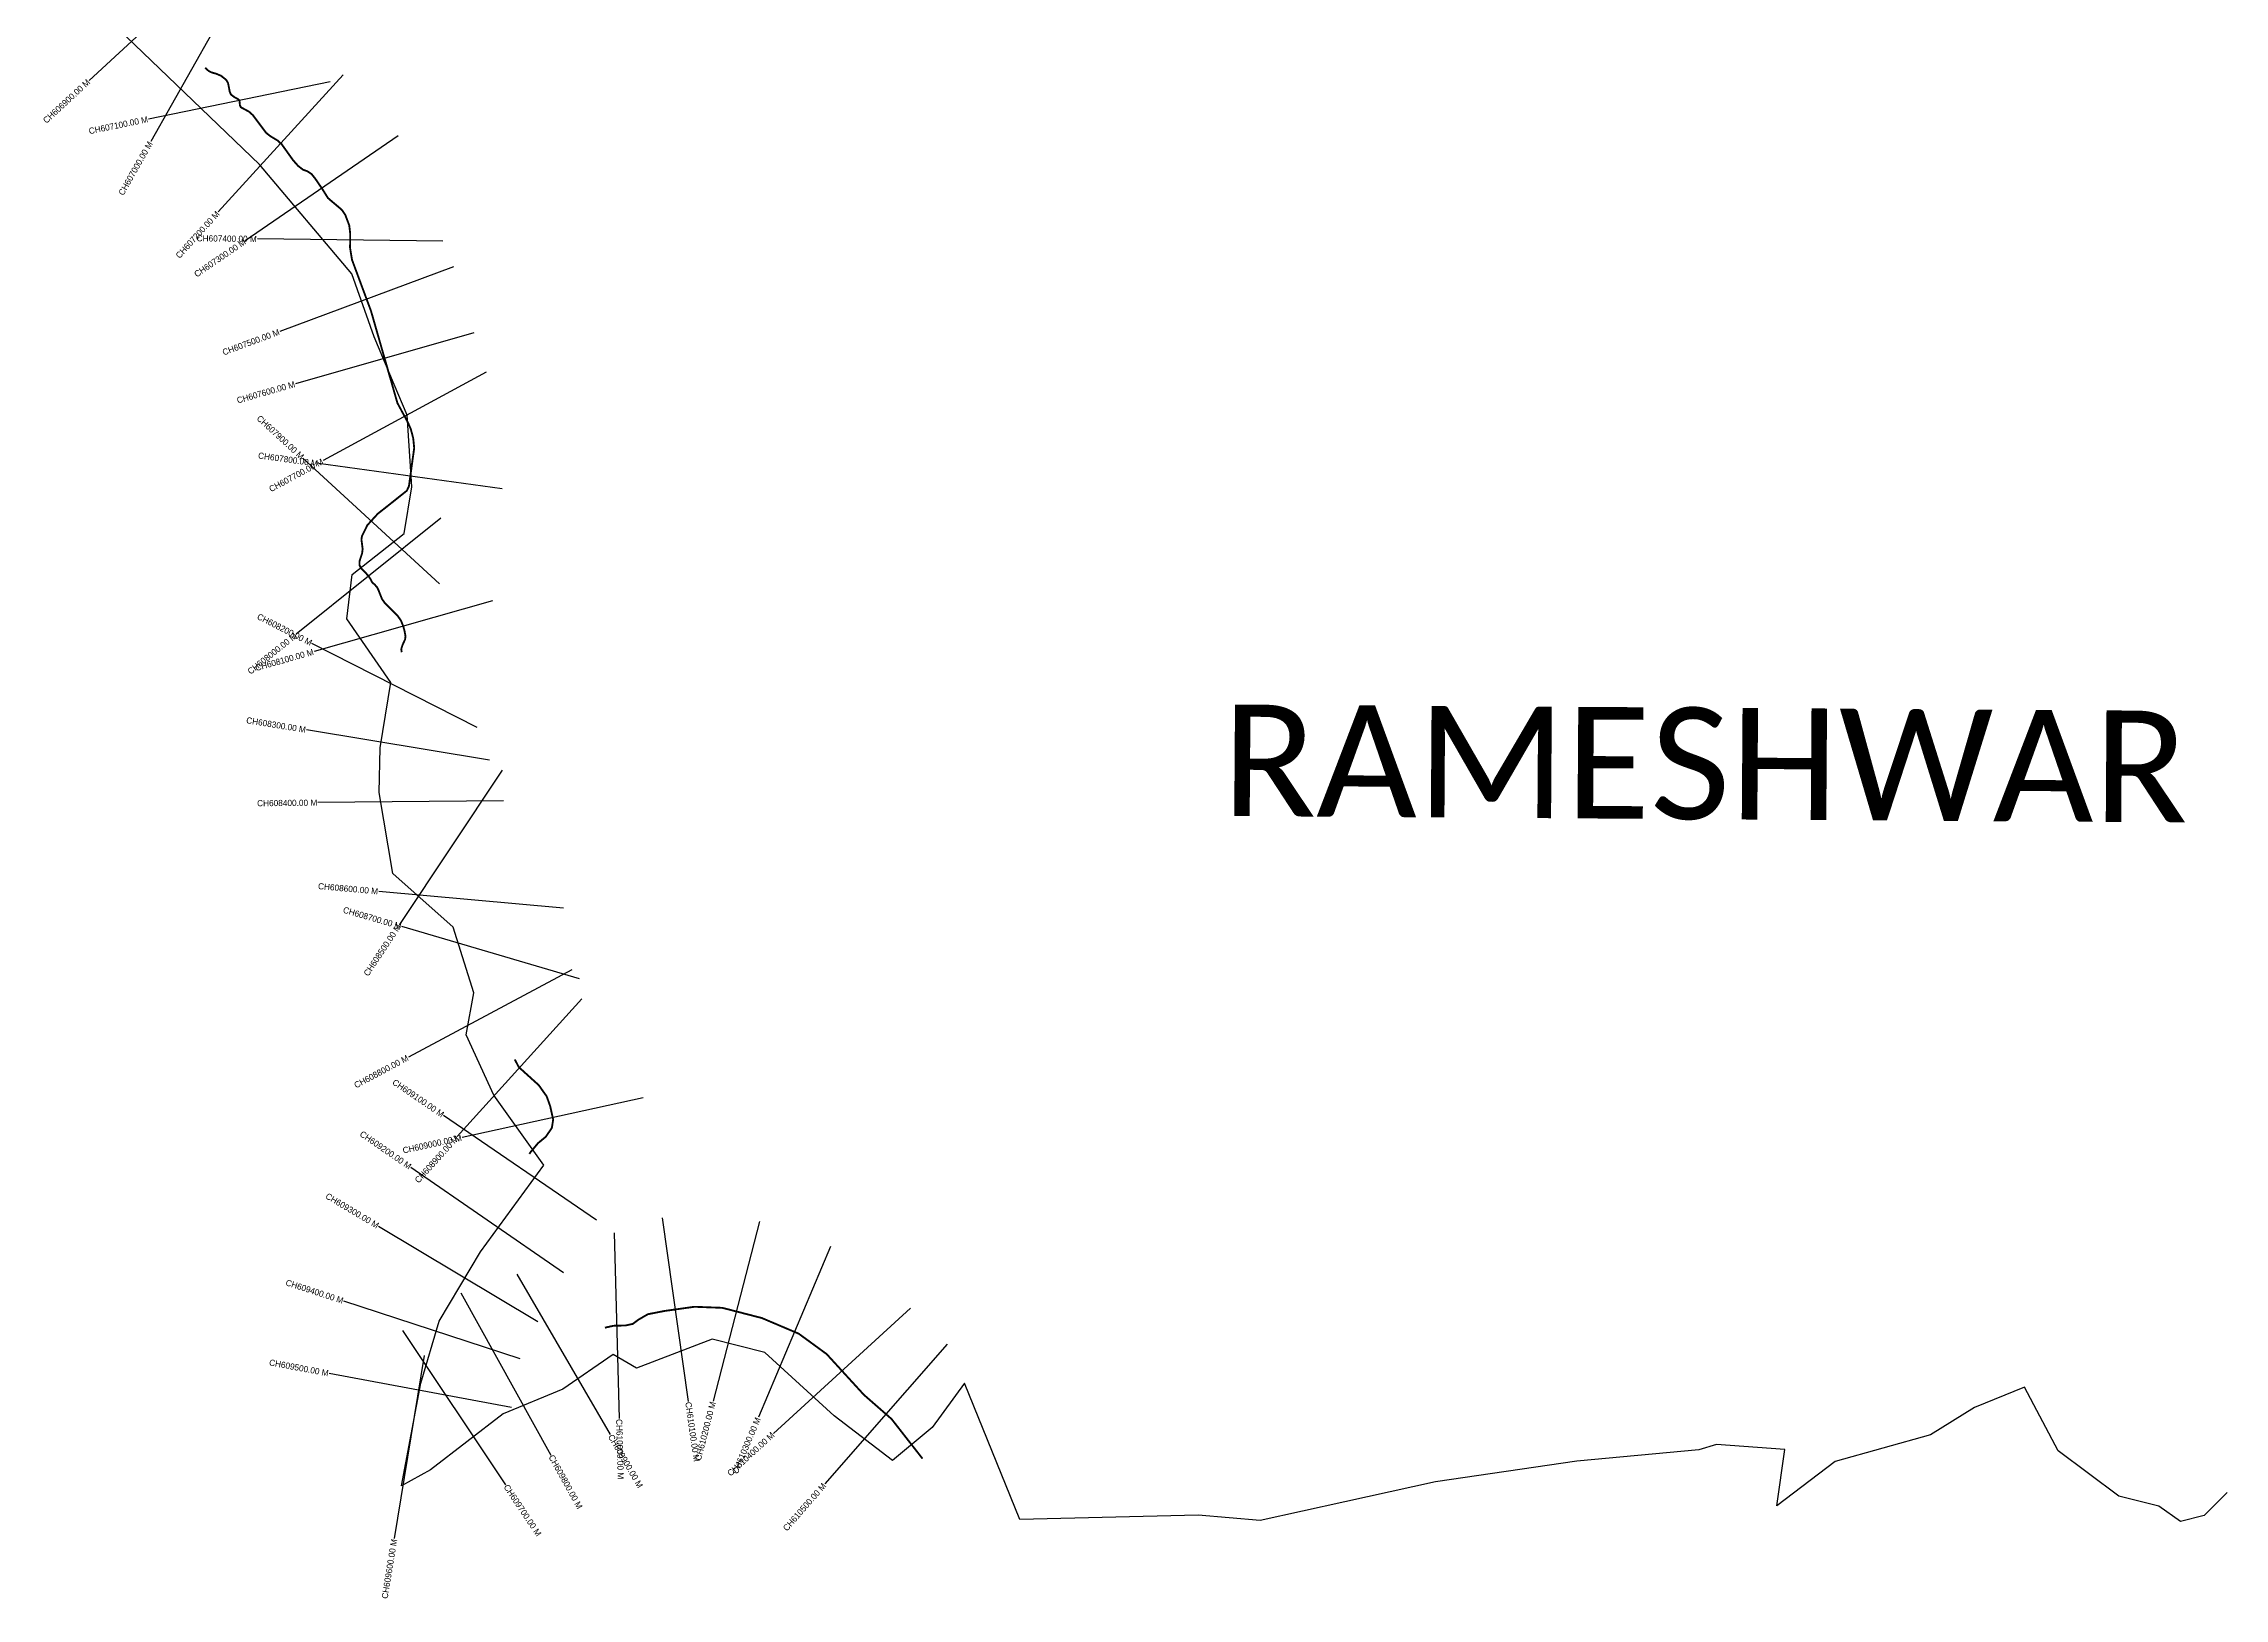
# Model space of a CAD drawing. Header units: metres. Extents: x 319599 to 325959, y 1825850 to 1831473.
# Drawn here: x 319793 to 323321, y 1826356 to 1828870 of the extents above; entities that cross this region are included whole.
import ezdxf
from ezdxf.enums import TextEntityAlignment as Align

# ---------------------------------------------------------------- set-up
doc = ezdxf.new("R2010")
doc.units = ezdxf.units.M
for name, color, linetype in [('CS', 134, 'Continuous'), ('CSMark', 6, 'Continuous'), ('NATURALLY PROTECTED', 3, 'Continuous'), ('VILLAGE NAME', 250, 'Continuous')]:
    doc.layers.add(name, color=color, linetype=linetype)

msp = doc.modelspace()

# ---------------------------------------------------------------- linework, layer by layer
at = {"color": 3}
msp.add_lwpolyline([(323325.7, 1826527), (323288, 1826489.7), (323250, 1826480.2), (323214.9, 1826504.7), (323150, 1826521.3), (323052.2, 1826594.2), (322997.8, 1826697.3), (322916.6, 1826664.7), (322845.7, 1826620.3), (322691.3, 1826577), (322596.8, 1826505.5), (322610, 1826596.4), (322499.2, 1826604.7), (322470.8, 1826595.9), (322273.5, 1826577.9), (322044.6, 1826544), (321897.9, 1826511.9), (321761.3, 1826481.9), (321660.7, 1826490.4), (321372.3, 1826483.3), (321283.1, 1826703.7), (321230.3, 1826632), (321166.5, 1826578.7), (321071.8, 1826650.8), (320959.7, 1826753.3), (320874.6, 1826774.8), (320752.4, 1826727.8), (320714.7, 1826750.3), (320633.3, 1826694.3), (320536.7, 1826654.3), (320419.2, 1826563.4), (320372.1, 1826537.6), (320403.2, 1826704), (320432.9, 1826804.2), (320500, 1826916.3), (320602.2, 1827056.1), (320521.5, 1827169.4), (320476.7, 1827267.2), (320489, 1827334.9), (320455.5, 1827441.1), (320358, 1827528.1), (320336, 1827659), (320337.7, 1827730.9), (320354.9, 1827836.9), (320283.9, 1827939.7), (320292.5, 1828011.4), (320376.5, 1828077.9), (320388.6, 1828153.1), (320381.2, 1828268.9), (320360.2, 1828318.8), (320328.1, 1828395.6), (320291.7, 1828497.6), (320142.5, 1828674.3), (319927.1, 1828880.9)], dxfattribs=at)
at = {"layer": 'CS'}
for p, q in [((320087.3, 1829013.7), (319866.8, 1828810.4)), ((320114, 1828972.6), (319966.4, 1828711.5)), ((320256.7, 1828808), (319962.8, 1828747.9)), ((320277.9, 1828819.3), (320075.8, 1828597.6)), ((320367, 1828720.6), (320119.4, 1828551.2)), ((320439.1, 1828550.4), (320139.1, 1828554)), ((320456.3, 1828509), (320175.1, 1828404.4)), ((320488.9, 1828402.4), (320200.5, 1828319.7)), ((320509.2, 1828338.4), (320245.3, 1828195.5)), ((320433.5, 1827996.5), (320212.7, 1828199.6)), ((320535, 1828149.9), (320237.8, 1828190.7)), ((320435.5, 1828102.7), (320201.7, 1827914.7)), ((320519.2, 1827968.8), (320230.6, 1827886.9)), ((320494.7, 1827763.8), (320227.3, 1827899.8)), ((320514.3, 1827711.2), (320218.3, 1827760)), ((320535, 1827695.2), (320368.7, 1827445.6)), ((320536.9, 1827645.2), (320236.9, 1827642.5)), ((320634, 1827472.1), (320335.2, 1827498.9)), ((320660.3, 1827357.4), (320372.4, 1827442)), ((320647.8, 1827372.4), (320383.2, 1827231)), ((320663.7, 1827325), (320462.3, 1827102.7)), ((320763.3, 1827165.4), (320470.2, 1827101)), ((320687.8, 1826967.1), (320440.3, 1827136.6)), ((320634.3, 1826882.2), (320387.3, 1827052.5)), ((320592.4, 1826803.1), (320335, 1826957.2)), ((320793.7, 1826971.4), (320835.9, 1826674.4)), ((320951.2, 1826965), (320876.2, 1826674.5)), ((320716.4, 1826946.7), (320724.2, 1826646.8)), ((321066.3, 1826924.9), (320949.4, 1826648.6)), ((320468.2, 1826850.1), (320613.6, 1826587.6)), ((320558.9, 1826880.1), (320709.6, 1826620.6)), ((320563.9, 1826743.3), (320278.8, 1826836.6)), ((321195.3, 1826825.1), (320973.9, 1826622.6)), ((320373.9, 1826789.2), (320540.3, 1826539.6)), ((320408.9, 1826748.6), (320360.5, 1826452.5)), ((321254.6, 1826766.6), (321056.9, 1826541)), ((320549.8, 1826664.2), (320254.9, 1826719.5))]:
    msp.add_line(p, q, dxfattribs=at)
at = {"layer": 'NATURALLY PROTECTED', "color": 2, "const_width": 3, "flags": 128}
for points in [[(320054.4, 1828830.8), (320060.6, 1828825.3), (320064.4, 1828823.4), (320071.9, 1828821.3), (320080, 1828818), (320086.1, 1828813.2), (320089.3, 1828810), (320091.6, 1828805.9), (320092.8, 1828799.7), (320094.3, 1828791.9), (320096.3, 1828787.5), (320101.6, 1828783.4), (320107.6, 1828780.2), (320109.7, 1828778.3), (320110.3, 1828775.1), (320110.7, 1828770.1), (320112.4, 1828766.8), (320117.9, 1828763.9), (320125.3, 1828759.9), (320131.8, 1828754.1), (320139.8, 1828743.4), (320146.7, 1828734.1), (320153, 1828725.7), (320160.1, 1828720.1), (320171.8, 1828713.1), (320178.4, 1828707), (320186, 1828696.4), (320196.5, 1828681.6), (320204.9, 1828672.1), (320212.8, 1828666), (320219.9, 1828663.4), (320226.8, 1828658.8), (320232.6, 1828651.5), (320243.7, 1828635.3), (320253.2, 1828620.1), (320259.6, 1828614.6), (320268.8, 1828606.9), (320275.9, 1828600.8), (320281.3, 1828592.6), (320287.6, 1828576), (320289.2, 1828562.2), (320288.9, 1828539.7), (320292.1, 1828520.2), (320322.8, 1828437.5), (320365.5, 1828288.7), (320382.9, 1828256.5), (320387.3, 1828246.1), (320391, 1828232.2), (320392.7, 1828216), (320390.3, 1828199), (320386.3, 1828169.7), (320384.1, 1828154), (320380.7, 1828146.9), (320375.1, 1828142.4), (320365.4, 1828134.7), (320350.7, 1828123), (320333.9, 1828109.8), (320316.9, 1828091.2), (320313.6, 1828084.5), (320310.2, 1828077.7), (320308.2, 1828073.5), (320307.3, 1828067.7), (320308.3, 1828060.5), (320309.3, 1828052.7), (320308.4, 1828045.7), (320306.3, 1828039.3), (320304.1, 1828032.5), (320304.2, 1828026.4), (320306.5, 1828021.9), (320314.1, 1828014.3), (320319.6, 1828007.5), (320322.1, 1828004), (320324, 1827999.9), (320325.5, 1827997.8), (320328.5, 1827995.4), (320332.8, 1827990.5), (320335.1, 1827985.7), (320337, 1827980.6), (320340.8, 1827971.4), (320344.7, 1827966), (320350.6, 1827960), (320353.6, 1827957), (320359.3, 1827951.2), (320365.6, 1827944.9), (320371.3, 1827936.9), (320374.8, 1827928.2), (320377.1, 1827919.9), (320378.6, 1827911.6), (320377.9, 1827906.4), (320376.3, 1827902.9), (320374, 1827898), (320372.3, 1827892.9), (320371.8, 1827890.5), (320372.2, 1827887.3), (320372.6, 1827885.8)], [(320555.3, 1827227.3), (320561.9, 1827214.8), (320576.5, 1827201.6), (320594.2, 1827185.6), (320606.9, 1827167.7), (320612.6, 1827151.9), (320617.5, 1827129.9), (320615.3, 1827116.4), (320605.4, 1827102.1), (320593, 1827091.9), (320581.1, 1827077.6), (320579, 1827074.5)], [(320701.2, 1826793.5), (320715.1, 1826796.6), (320734.7, 1826797.1), (320746.2, 1826799.6), (320755.2, 1826806.3), (320770.7, 1826815.3), (320797.5, 1826820.5), (320845.9, 1826827.3), (320891.1, 1826825.6), (320955.1, 1826809.1), (321014.7, 1826783.8), (321059.9, 1826750.8), (321120, 1826685.1), (321164.9, 1826645.8), (321214.9, 1826581.8)]]:
    msp.add_lwpolyline(points, dxfattribs=at)

# ---------------------------------------------------------------- texts
at = {"layer": 'CSMark'}
for s, rotation, p in [('CH606900.00 M', 42.6782, (319866, 1828809.7)), ('CH607100.00 M', 11.5506, (319961.8, 1828747.7)), ('CH607000.00 M', 60.5199, (319965.9, 1828710.6)), ('CH607200.00 M', 47.6328, (320075.1, 1828596.9)), ('CH607300.00 M', 34.3785, (320118.6, 1828550.7)), ('CH607400.00 M', 359.3238, (320138.1, 1828554)), ('CH607500.00 M', 20.3887, (320174.2, 1828404.1)), ('CH607600.00 M', 15.9919, (320199.6, 1828319.5)), ('CH607900.00 M', 317.3963, (320212, 1828200.2)), ('CH607800.00 M', 352.1782, (320236.8, 1828190.8)), ('CH607700.00 M', 28.4278, (320244.5, 1828195.1)), ('CH608200.00 M', 333.0404, (320226.4, 1827900.3)), ('CH608000.00 M', 38.7859, (320200.9, 1827914.1)), ('CH608100.00 M', 15.8402, (320229.6, 1827886.6)), ('CH608300.00 M', 350.6417, (320217.3, 1827760.2)), ('CH608400.00 M', 0.5201, (320235.9, 1827642.5)), ('CH608600.00 M', 354.8815, (320334.2, 1827499)), ('CH608700.00 M', 343.6396, (320371.5, 1827442.2)), ('CH608500.00 M', 56.3265, (320368.2, 1827444.7)), ('CH608800.00 M', 28.1089, (320382.3, 1827230.6)), ('CH609100.00 M', 325.592, (320439.4, 1827137.1)), ('CH609200.00 M', 325.4138, (320386.5, 1827053.1)), ('CH609000.00 M', 12.3887, (320469.3, 1827100.8)), ('CH608900.00 M', 47.8283, (320461.6, 1827101.9)), ('CH609300.00 M', 329.089, (320334.2, 1826957.7)), ('CH609400.00 M', 341.8969, (320277.8, 1826836.9)), ('CH609500.00 M', 349.3751, (320254, 1826719.7)), ('CH610200.00 M', 75.5144, (320875.9, 1826673.6)), ('CH610300.00 M', 67.0663, (320949, 1826647.7)), ('CH610400.00 M', 42.4416, (320973.1, 1826622)), ('CH610500.00 M', 48.7708, (321056.2, 1826540.2)), ('CH609600.00 M', 80.7341, (320360.4, 1826451.5))]:
    msp.add_text(s, height=10, rotation=rotation, dxfattribs=at).set_placement(p, align=Align.MIDDLE_RIGHT)
for s, rotation, p in [('CH610100.00 M', 278.0917, (320836, 1826673.4)), ('CH610000.00 M', 271.4935, (320724.3, 1826645.8)), ('CH609900.00 M', 300.145, (320710.1, 1826619.8)), ('CH609800.00 M', 298.9738, (320614, 1826586.8)), ('CH609700.00 M', 303.7001, (320540.9, 1826538.7))]:
    msp.add_text(s, height=10, rotation=rotation, dxfattribs=at).set_placement(p, align=Align.MIDDLE_LEFT)
at = {"layer": 'VILLAGE NAME', "insert": (321700.3, 1827801.3), "char_height": 180.345, "attachment_point": 1, "rotation": 359.6139}
msp.add_mtext_dynamic_manual_height_columns('{\\fCalibri|b0|i0|c0|p34;RAMESHWAR}', width=1779.605, gutter_width=901.7, heights=[0], dxfattribs=at)

doc.saveas('drawing.dxf')
